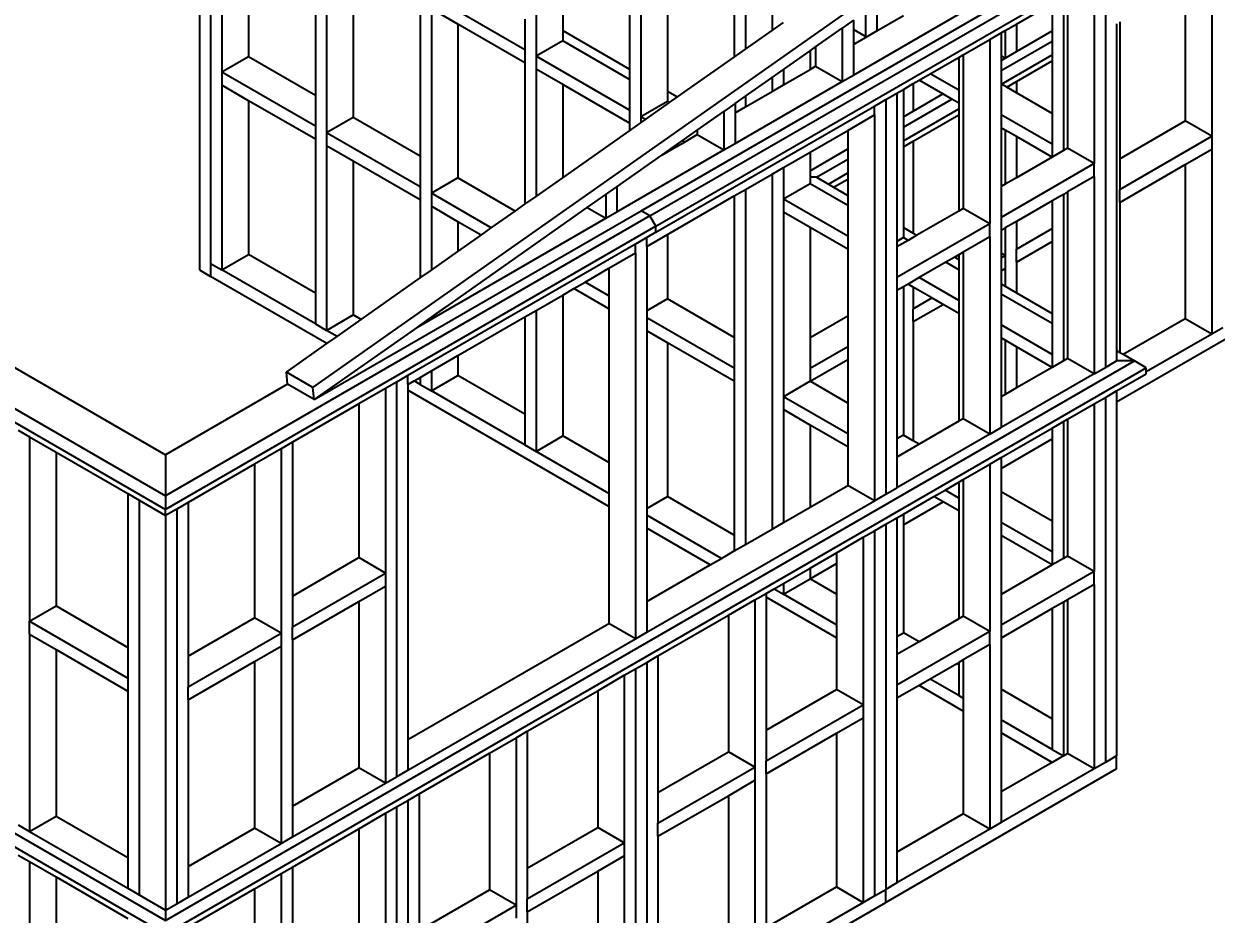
# Model space of a CAD drawing. Header units: millimetres. Extents: x 19458 to 19711, y 4351 to 4752.
# Drawn here: x 19492.685 to 19495.537, y 4534.104 to 4536.232 of the extents above; entities that cross this region are included whole.
import ezdxf

# ---------------------------------------------------------------- set-up
doc = ezdxf.new("R2010")
doc.units = ezdxf.units.MM
for name, color, linetype in [('cotas', 1, 'Continuous'), ('cotas @ 400', 1, 'Continuous'), ('cotas @ 500', 1, 'Continuous')]:
    doc.layers.add(name, color=color, linetype=linetype)
doc.styles.add('century gothic', font='GOTHIC.TTF')
doc.styles.add('COTAS SMC', font='GOTHIC.TTF')
doc.dimstyles.new('ANOTATIVE 100 SMCONSTRUCCIONES', dxfattribs={"dimscale": 0, "dimtxt": 0.18, "dimasz": 0.15, "dimexe": 0.18, "dimexo": 0.09, "dimgap": 0.1, "dimtad": 1, "dimzin": 0, "dimdsep": 46, "dimtxsty": 'century gothic', "dimblk1": 'FLECHA1', "dimblk2": 'FLECHA1', "dimsah": 1, "dimcen": 0.18, "dimdle": 0.075, "dimclrd": 1, "dimclre": 1, "dimclrt": 2, "dimaunit": 1, "dimadec": 0, "dimazin": 0, "dimtfac": 0.75, "dimtix": 1, "dimtmove": 2, "dimatfit": 3, "dimfxl": 0.09, "dimtvp": 1.5, "dimtfill": 1, "dimtolj": 1, "dimtzin": 0, "dimarcsym": 0})
doc.dimstyles.new('PIES SMCONSTRUCCIONES', dxfattribs={"dimscale": 0, "dimtxt": 0.18, "dimasz": 0.2, "dimexe": 0.18, "dimexo": 0, "dimgap": 0.1, "dimtad": 1, "dimdec": 0, "dimlfac": 39.370079, "dimzin": 0, "dimdsep": 46, "dimlunit": 4, "dimtxsty": 'COTAS SMC', "dimblk1": 'FLECHA1', "dimblk2": 'FLECHA1', "dimsah": 1, "dimcen": 0.2, "dimdle": 0.075, "dimclrd": 1, "dimclre": 1, "dimclrt": 2, "dimaunit": 1, "dimadec": 0, "dimazin": 0, "dimtfac": 0.75, "dimtdec": 0, "dimtix": 1, "dimtmove": 2, "dimatfit": 3, "dimfxl": 0.09, "dimtvp": 1.5, "dimtfill": 1, "dimtolj": 1, "dimtzin": 0, "dimarcsym": 0})

# ---------------------------------------------------------------- blocks, each defined once
blk = doc.blocks.new('FLECHA1')
at = {"color": 4}
blk.add_line((-0.246176, -0.248081), (0.248081, 0.25), dxfattribs=at)
at = {"color": 1}
blk.add_line((-1, 0), (0.496162, 0), dxfattribs=at)
blk = doc.blocks.new('*D574')
at = {"layer": 'cotas', "color": 1, "lineweight": -2, "transparency": 16777216}
for p, q in [((19614.326, 4625.8448), (19614.326, 4700.8448)), ((19570.9836, 4550.8448), (19524.326, 4550.8448)), ((19614.326, 4548.4298), (19614.326, 4550.8448)), ((19570.5339, 4548.4298), (19524.326, 4548.4298)), ((19614.326, 4473.4298), (19614.326, 4398.4298))]:
    blk.add_line(p, q, dxfattribs=at)
at = {"layer": 'Defpoints', "color": 0, "transparency": 16777216}
for p in [(19614.326, 4550.8448), (19615.9836, 4550.8448), (19615.5339, 4548.4298)]:
    blk.add_point(p, dxfattribs=at)
at = {"layer": 'cotas', "color": 1, "lineweight": -2, "transparency": 16777216, "xscale": 75, "yscale": 75, "zscale": 75}
for p, rotation in [((19614.326, 4550.8448), 270), ((19614.326, 4548.4298), 90)]:
    blk.add_blockref('FLECHA1', p, dxfattribs=dict(at, rotation=rotation))
at = {"layer": 'cotas', "color": 2, "transparency": 16777216, "insert": (19517.3376, 4549.6373), "char_height": 90, "attachment_point": 5, "rotation": 90, "style": 'century gothic', "bg_fill": 3, "box_fill_scale": 1.1, "bg_fill_color": 256, "bg_fill_true_color": 13158600, "bg_fill_transparency": 0}
blk.add_mtext('\\A1;2.42', dxfattribs=at)
blk = doc.blocks.new('*D626')
at = {"layer": 'cotas', "color": 1, "lineweight": -2, "transparency": 16777216}
for p, q in [((19614.326, 4610.8448), (19614.326, 4670.8448)), ((19579.9836, 4550.8448), (19542.326, 4550.8448)), ((19614.326, 4548.4298), (19614.326, 4550.8448)), ((19579.5339, 4548.4298), (19542.326, 4548.4298)), ((19614.326, 4488.4298), (19614.326, 4428.4298))]:
    blk.add_line(p, q, dxfattribs=at)
at = {"layer": 'Defpoints', "color": 0, "transparency": 16777216}
for p in [(19614.326, 4550.8448), (19615.9836, 4550.8448), (19615.5339, 4548.4298)]:
    blk.add_point(p, dxfattribs=at)
at = {"layer": 'cotas', "color": 1, "lineweight": -2, "transparency": 16777216, "xscale": 60, "yscale": 60, "zscale": 60}
for p, rotation in [((19614.326, 4550.8448), 270), ((19614.326, 4548.4298), 90)]:
    blk.add_blockref('FLECHA1', p, dxfattribs=dict(at, rotation=rotation))
at = {"layer": 'cotas', "color": 2, "transparency": 16777216, "insert": (19536.7353, 4549.6373), "char_height": 72, "attachment_point": 5, "rotation": 90, "style": 'century gothic', "bg_fill": 3, "box_fill_scale": 1.1, "bg_fill_color": 256, "bg_fill_true_color": 13158600, "bg_fill_transparency": 0}
blk.add_mtext('\\A1;2.42', dxfattribs=at)
blk = doc.blocks.new('*D629')
at = {"layer": 'cotas', "color": 1, "lineweight": -2, "transparency": 16777216}
for p, q in [((19620.0128, 4651.7533), (19620.0128, 4751.7533)), ((19620.4168, 4551.7533), (19530.0128, 4551.7533)), ((19620.0128, 4550.5333), (19620.0128, 4551.7533)), ((19620.4168, 4550.5333), (19530.0128, 4550.5333)), ((19620.0128, 4450.5333), (19620.0128, 4350.5333))]:
    blk.add_line(p, q, dxfattribs=at)
at = {"layer": 'Defpoints', "color": 0, "transparency": 16777216}
for p in [(19620.0128, 4551.7533), (19620.4168, 4551.7533), (19620.4168, 4550.5333)]:
    blk.add_point(p, dxfattribs=at)
at = {"layer": 'cotas', "color": 1, "lineweight": -2, "transparency": 16777216, "xscale": 100, "yscale": 100, "zscale": 100}
for p, rotation in [((19620.0128, 4551.7533), 270), ((19620.0128, 4550.5333), 90)]:
    blk.add_blockref('FLECHA1', p, dxfattribs=dict(at, rotation=rotation))
at = {"layer": 'cotas', "color": 2, "transparency": 16777216, "insert": (19523.8809, 4551.1433), "char_height": 90, "attachment_point": 5, "rotation": 90, "style": 'COTAS SMC', "bg_fill": 3, "box_fill_scale": 1.1, "bg_fill_color": 256, "bg_fill_true_color": 13158600, "bg_fill_transparency": 0}
blk.add_mtext("\\A1;4'", dxfattribs=at)
blk = doc.blocks.new('hf')
at = {"color": 250}
for p, q in [((-1.2527, 0.0563), (-1.2527, -1.8413)), ((-1.2795, -0.5096), (-1.2795, -1.8568)), ((0.0265, -0.6822), (0.0265, -1.3291)), ((0.0902, -0.719), (0.0902, -1.2844)), ((-1.008, -2.1378), (0.8503, -0.8315)), ((-0.4744, -0.8748), (-0.4744, -1.3462)), ((-0.4108, -0.9115), (-0.4108, -1.285)), ((-1.2258, -0.9434), (-1.2258, -1.3846)), ((-0.2508, -1.0039), (-0.2508, -1.3773)), ((-0.2239, -1.0194), (-0.2239, -1.4908)), ((-1.1621, -1.064), (-1.1621, -1.3479)), ((-1.0022, -1.0725), (-1.0022, -1.4402)), ((-0.202, -1.7278), (0.9564, -1.0591)), ((-0.1878, -1.7523), (0.9846, -1.0754)), ((-0.1603, -1.0561), (-0.1603, -1.4296)), ((-0.9753, -1.088), (-0.9753, -1.5292)), ((-0.2232, -1.7156), (0.8503, -1.0958)), ((-0.9117, -1.1248), (-0.9117, -1.4925)), ((1.1413, -1.1372), (1.1413, -1.5375)), ((-0.0004, -1.1485), (-0.0004, -1.348)), ((0.8602, -1.1619), (0.8602, -1.6028)), ((0.8871, -1.1464), (0.8871, -2.0898)), ((1.0776, -1.1739), (1.0776, -1.5007)), ((-0.7517, -1.2171), (-0.7517, -1.5848)), ((-0.5013, -1.3307), (-0.7249, -1.2016)), ((0.3402, -1.2212), (0.3402, -1.2858)), ((0.6744, -1.2692), (0.7598, -1.2199)), ((0.7598, -1.2199), (0.7598, -1.2856)), ((0.7866, -1.2044), (0.7866, -1.5718)), ((0.7965, -1.1987), (0.7965, -1.5661)), ((-0.6612, -1.2694), (-0.7249, -1.2326)), ((-0.7249, -1.2326), (-0.7249, -1.6738)), ((0.2846, -1.3914), (0.5406, -1.2436)), ((0.3134, -1.2401), (0.3134, -1.2986)), ((0.3402, -1.2858), (0.4039, -1.249)), ((-0.6612, -1.2694), (-0.6612, -1.6371)), ((-0.5013, -1.3617), (-0.6612, -1.2694)), ((-0.5013, -1.2572), (-0.5013, -1.3307)), ((0.0902, -1.2844), (0.117, -1.2655)), ((0.1941, -1.324), (0.2577, -1.2792)), ((0.2846, -1.2603), (0.2577, -1.2792)), ((0.2577, -1.2792), (0.2577, -1.4069)), ((0.2846, -1.2603), (0.2846, -1.282)), ((0.3134, -1.2986), (0.2846, -1.282)), ((0.2846, -1.282), (0.2846, -1.313)), ((0.6475, -1.2847), (0.6744, -1.2692)), ((0.6744, -1.2692), (0.6744, -1.3349)), ((0.9139, -1.2684), (0.9139, -2.0498)), ((0.9213, -1.2642), (0.9213, -1.591)), ((-0.4108, -1.3095), (-0.4744, -1.3462)), ((-0.4108, -1.285), (-0.2508, -1.3773)), ((-0.4108, -1.285), (-0.4108, -1.3095)), ((-0.2508, -1.4018), (-0.4108, -1.3095)), ((0.0265, -1.3291), (0.0902, -1.2844)), ((0.2888, -1.3154), (0.3134, -1.3013)), ((0.3134, -1.3013), (0.3402, -1.2858)), ((0.3134, -1.2986), (0.3134, -1.3013)), ((0.5473, -1.3426), (0.6109, -1.3059)), ((0.6109, -1.3059), (0.6378, -1.2904)), ((0.6109, -1.3059), (0.6109, -1.7468)), ((0.6378, -1.2904), (0.6475, -1.2847)), ((0.6378, -1.2904), (0.6378, -1.3447)), ((0.6378, -1.3805), (0.7598, -1.3101)), ((0.6475, -1.2847), (0.6475, -1.3504)), ((0.6744, -1.3349), (0.7598, -1.2856)), ((0.7598, -1.2856), (0.7598, -1.3101)), ((0.7598, -1.3101), (0.7598, -1.3427)), ((-0.5013, -1.3307), (-0.5013, -1.3617)), ((-0.0004, -1.348), (0.0265, -1.3291)), ((0.117, -1.3782), (0.1807, -1.3334)), ((0.1807, -1.3334), (0.1941, -1.324)), ((0.1807, -1.3334), (0.1807, -1.3779)), ((0.1941, -1.324), (0.1941, -1.3701)), ((0.2888, -1.3154), (0.2846, -1.313)), ((0.2846, -1.313), (0.2846, -1.3179)), ((0.2846, -1.3179), (0.2888, -1.3154)), ((0.2846, -1.3179), (0.2846, -1.3914)), ((0.6475, -1.3504), (0.6744, -1.3349)), ((-1.1621, -1.3479), (-1.2258, -1.3846)), ((-1.0022, -1.4402), (-1.1621, -1.3479)), ((-0.5013, -1.3617), (-0.5013, -1.7001)), ((-0.2508, -1.4753), (-0.4744, -1.3462)), ((-0.4744, -1.3462), (-0.4744, -1.3773)), ((-0.1362, -1.4435), (-0.0004, -1.348)), ((0.4684, -1.3881), (0.5321, -1.3514)), ((0.5321, -1.3514), (0.5366, -1.3488)), ((0.5366, -1.3539), (0.5321, -1.3514)), ((0.5366, -1.3488), (0.5473, -1.3426)), ((0.5366, -1.3488), (0.5366, -1.3539)), ((0.5366, -1.3539), (0.5366, -1.4274)), ((0.5473, -1.3426), (0.5473, -1.71)), ((0.6475, -1.3504), (0.6378, -1.3447)), ((0.6378, -1.3447), (0.6378, -1.356)), ((0.6378, -1.356), (0.6475, -1.3504)), ((0.6378, -1.356), (0.6378, -1.3805)), ((0.6384, -1.4128), (0.7598, -1.3427)), ((0.6744, -1.4067), (0.7598, -1.3574)), ((0.7598, -1.3427), (0.7598, -1.3574)), ((0.7598, -1.3574), (0.7598, -1.4828)), ((-1.0022, -1.5137), (-1.2258, -1.3846)), ((-1.2258, -1.3846), (-1.2258, -1.4156)), ((-0.4108, -1.414), (-0.4744, -1.3773)), ((-0.4744, -1.3773), (-0.4744, -1.6812)), ((-0.2508, -1.3773), (-0.2508, -1.4018)), ((0.0265, -1.4418), (0.0902, -1.397)), ((0.0902, -1.397), (0.117, -1.3782)), ((0.0902, -1.397), (0.0902, -1.4301)), ((0.117, -1.4146), (0.1807, -1.3779)), ((0.117, -1.3782), (0.117, -1.4146)), ((0.1807, -1.3779), (0.1941, -1.3701)), ((0.1941, -1.3701), (0.2577, -1.4069)), ((0.2577, -1.4069), (0.2846, -1.3914)), ((0.4416, -1.4036), (0.4684, -1.3881)), ((0.5366, -1.4274), (0.4684, -1.3881)), ((0.6378, -1.3805), (0.6378, -1.4124)), ((-1.2258, -1.4156), (-1.2258, -1.8568)), ((-1.1621, -1.4524), (-1.2258, -1.4156)), ((-0.4108, -1.414), (-0.4108, -1.6365)), ((-0.2508, -1.5063), (-0.4108, -1.414)), ((-0.2508, -1.4018), (-0.2508, -1.4753)), ((0.0018, -1.5547), (0.2577, -1.4069)), ((0.0902, -1.4301), (0.117, -1.4146)), ((0.3885, -1.4343), (0.4039, -1.4254)), ((0.4039, -1.4254), (0.4275, -1.4117)), ((0.4039, -1.4254), (0.4039, -1.491)), ((0.4275, -1.4117), (0.4416, -1.4036)), ((0.4275, -1.4117), (0.4275, -1.4774)), ((0.4984, -1.4364), (0.4416, -1.4036)), ((0.6384, -1.4128), (0.6378, -1.4124)), ((0.6378, -1.4124), (0.6378, -1.4859)), ((0.6512, -1.4201), (0.6384, -1.4128)), ((0.6512, -1.4201), (0.6744, -1.4067)), ((0.6744, -1.4335), (0.6512, -1.4201)), ((0.6744, -1.4067), (0.6744, -1.4335)), ((-1.1621, -1.4524), (-1.1621, -1.82)), ((-1.0022, -1.5447), (-1.1621, -1.4524)), ((-1.0022, -1.4402), (-1.0022, -1.5137)), ((-0.1603, -1.4541), (-0.2239, -1.4908)), ((-0.1603, -1.4296), (-0.1362, -1.4435)), ((-0.1603, -1.4296), (-0.1603, -1.4541)), ((-0.1554, -1.4569), (-0.1603, -1.4541)), ((-0.1554, -1.4569), (-0.1362, -1.4435)), ((0.0018, -1.4592), (0.0265, -1.4418)), ((0.0265, -1.4669), (0.0902, -1.4301)), ((0.0265, -1.4418), (0.0265, -1.4669)), ((0.3347, -1.4653), (0.3616, -1.4498)), ((0.3616, -1.4498), (0.3885, -1.4343)), ((0.3616, -1.4498), (0.3616, -2.3932)), ((0.3885, -1.4343), (0.3885, -1.7887)), ((0.4039, -1.5155), (0.5197, -1.4487)), ((0.4275, -1.4774), (0.4984, -1.4364)), ((0.5197, -1.4487), (0.4984, -1.4364)), ((0.5366, -1.4585), (0.5197, -1.4487)), ((0.5366, -1.4274), (0.5366, -1.4585)), ((0.7598, -1.4828), (0.6744, -1.4335)), ((-0.2508, -1.4753), (-0.2508, -1.5063)), ((-0.2127, -1.4973), (-0.1554, -1.4569)), ((-0.1878, -1.767), (0.3347, -1.4653)), ((-0.0888, -1.5228), (-0.0251, -1.4781)), ((0.0018, -1.4592), (-0.0251, -1.4781)), ((-0.0251, -1.4781), (-0.0251, -1.5702)), ((0.0018, -1.4592), (0.0018, -1.4812)), ((0.0018, -1.4812), (0.0265, -1.4669)), ((0.0018, -1.4812), (0.0018, -1.5547)), ((0.3347, -1.4865), (0.3347, -1.4653)), ((0.4039, -1.5482), (0.5366, -1.4716)), ((0.4039, -1.491), (0.4275, -1.4774)), ((0.5366, -1.4585), (0.5366, -1.4716)), ((0.5366, -1.4716), (0.5366, -1.4863)), ((0.9139, -2.172), (2.1418, -1.463)), ((-0.9117, -1.4925), (-0.9753, -1.5292)), ((-0.7517, -1.5848), (-0.9117, -1.4925)), ((-0.2508, -1.5241), (-0.2239, -1.5052)), ((-0.2508, -1.5063), (-0.2508, -1.5241)), ((-0.2127, -1.4973), (-0.2239, -1.4908)), ((-0.2239, -1.4908), (-0.2239, -1.5052)), ((-0.2239, -1.5052), (-0.2127, -1.4973)), ((0.2711, -1.5233), (0.3347, -1.4865)), ((0.3347, -1.4865), (0.3347, -2.4087)), ((0.4039, -1.491), (0.4039, -1.5155)), ((0.4275, -1.5492), (0.5366, -1.4863)), ((0.5366, -1.4863), (0.5366, -1.7162)), ((0.7598, -1.5563), (0.6378, -1.4859)), ((0.6378, -1.4859), (0.6378, -1.5169)), ((0.7598, -1.4828), (0.7598, -1.5563)), ((0.9213, -1.591), (1.0776, -1.5007)), ((1.1413, -1.5375), (1.0776, -1.5007)), ((-1.0022, -1.5137), (-1.0022, -1.5447)), ((-0.7517, -1.6583), (-0.9753, -1.5292)), ((-0.9753, -1.5292), (-0.9753, -1.5602)), ((-0.4108, -1.6365), (-0.2508, -1.5241)), ((-0.1247, -1.5481), (-0.0888, -1.5228)), ((-0.1194, -1.5512), (-0.0888, -1.5334)), ((-0.0888, -1.5228), (-0.0888, -1.5334)), ((-0.0888, -1.5334), (-0.0251, -1.5702)), ((0.1807, -1.5755), (0.2711, -1.5233)), ((0.2711, -1.5233), (0.2711, -1.5677)), ((0.4039, -1.5155), (0.4039, -1.5482)), ((0.6475, -1.5225), (0.6378, -1.5169)), ((0.6378, -1.5169), (0.6378, -1.6578)), ((0.6475, -1.5225), (0.6475, -1.6521)), ((0.6744, -1.538), (0.6475, -1.5225)), ((0.6744, -1.538), (0.6744, -1.6366)), ((0.7598, -1.5873), (0.6744, -1.538)), ((0.9213, -1.6645), (1.1413, -1.5375)), ((1.1413, -1.5375), (1.1413, -1.5685)), ((-1.0022, -1.5447), (-1.0022, -1.9124)), ((-0.9753, -1.5602), (-0.9753, -2.0014)), ((-0.9117, -1.597), (-0.9753, -1.5602)), ((-0.1603, -1.5731), (-0.149, -1.5651)), ((-0.1603, -1.5748), (-0.1463, -1.5667)), ((-0.149, -1.5651), (-0.1247, -1.5481)), ((-0.1463, -1.5667), (-0.149, -1.5651)), ((-0.1463, -1.5667), (-0.1194, -1.5512)), ((-0.1194, -1.5512), (-0.1247, -1.5481)), ((-0.0251, -1.5702), (0.0018, -1.5547)), ((0.1807, -1.6199), (0.2711, -1.5677)), ((0.2711, -1.5677), (0.2711, -1.5922)), ((0.4039, -1.5482), (0.4039, -1.5629)), ((0.4039, -1.5629), (0.4275, -1.5492)), ((0.4039, -1.5629), (0.4039, -1.7553)), ((0.4275, -1.5492), (0.4275, -1.769)), ((0.7598, -1.5563), (0.7598, -1.5873)), ((0.7965, -1.5661), (0.7866, -1.5718)), ((0.8602, -1.6028), (0.7965, -1.5661)), ((-0.7517, -1.5848), (-0.7517, -1.6583)), ((-0.2811, -1.718), (-0.0251, -1.5702)), ((-0.2811, -1.658), (-0.1733, -1.5823)), ((-0.1733, -1.5823), (-0.1603, -1.5731)), ((-0.1733, -1.5823), (-0.1603, -1.5748)), ((-0.1603, -1.5731), (-0.1603, -1.5748)), ((0.117, -1.6122), (0.1807, -1.5755)), ((0.1807, -1.5755), (0.1807, -1.6199)), ((0.1962, -1.6354), (0.2711, -1.5922)), ((0.2711, -1.5922), (0.2711, -1.6249)), ((0.7598, -1.5873), (0.6744, -1.6366)), ((0.7866, -1.5718), (0.7598, -1.5873)), ((0.9213, -1.591), (0.9213, -1.6645)), ((1.0776, -1.6053), (1.1413, -1.5685)), ((1.1413, -1.5685), (1.1413, -2.0097)), ((-0.9117, -1.597), (-0.9117, -1.9646)), ((-0.7517, -1.6893), (-0.9117, -1.597)), ((0.0902, -1.6277), (0.117, -1.6122)), ((0.117, -1.6122), (0.117, -1.6877)), ((0.1807, -1.6199), (0.1807, -1.6354)), ((0.2245, -1.6518), (0.2711, -1.6249)), ((0.2711, -1.6249), (0.2711, -1.6396)), ((0.8602, -1.6028), (0.6378, -1.7313)), ((0.8602, -1.6339), (0.8602, -1.6028)), ((0.9213, -1.6955), (1.0776, -1.6053)), ((1.0776, -1.6053), (1.0776, -1.9729)), ((-0.6612, -1.6371), (-0.7249, -1.6738)), ((-0.5241, -1.7162), (-0.6612, -1.6371)), ((-0.4744, -1.6812), (-0.4108, -1.6365)), ((0.0265, -1.6645), (0.0902, -1.6277)), ((0.0902, -1.6277), (0.0902, -2.4764)), ((0.1807, -1.6509), (0.117, -1.6877)), ((0.1962, -1.6354), (0.1807, -1.6354)), ((0.1807, -1.6354), (0.1807, -1.6509)), ((0.2711, -1.7032), (0.1807, -1.6509)), ((0.1962, -1.6354), (0.2245, -1.6518)), ((0.2245, -1.6518), (0.2372, -1.6591)), ((0.2372, -1.6591), (0.2711, -1.6396)), ((0.2711, -1.6396), (0.2711, -1.6787)), ((0.6475, -1.6521), (0.6378, -1.6578)), ((0.6744, -1.6366), (0.6475, -1.6521)), ((0.8602, -1.6339), (0.7965, -1.6706)), ((0.8602, -1.6339), (0.8602, -2.1053)), ((-0.7517, -1.6583), (-0.7517, -1.6893)), ((-0.5815, -1.7565), (-0.7249, -1.6738)), ((-0.7249, -1.6738), (-0.7249, -1.7048)), ((-0.5013, -1.7001), (-0.4744, -1.6812)), ((-0.3521, -1.708), (-0.308, -1.6769)), ((-0.308, -1.6769), (-0.2811, -1.658)), ((-0.308, -1.6769), (-0.308, -1.7335)), ((-0.2811, -1.658), (-0.2811, -1.718)), ((-0.1603, -1.7723), (-0.0004, -1.68)), ((-0.0004, -1.68), (0.0265, -1.6645)), ((-0.0004, -1.68), (-0.0004, -2.0186)), ((0.0265, -1.6645), (0.0265, -2.5132)), ((0.2372, -1.6591), (0.2711, -1.6787)), ((0.2711, -1.6787), (0.2711, -1.7032)), ((0.6378, -1.6578), (0.6378, -1.7313)), ((0.7866, -1.6763), (0.7598, -1.6918)), ((0.7965, -1.6706), (0.7866, -1.6763)), ((0.7866, -1.6763), (0.7866, -2.0743)), ((0.7965, -1.6706), (0.7965, -2.0686)), ((0.9213, -1.6955), (0.9213, -1.6645)), ((-0.7582, -1.9934), (-0.3521, -1.708)), ((-0.7517, -1.6893), (-0.7517, -1.8762)), ((-0.7249, -1.7048), (-0.7249, -1.8573)), ((-0.6612, -1.7416), (-0.7249, -1.7048)), ((-0.5241, -1.7162), (-0.5013, -1.7001)), ((-0.3521, -1.708), (-0.308, -1.7335)), ((0.2711, -1.7766), (0.117, -1.6877)), ((0.117, -1.6877), (0.117, -1.7187)), ((0.2711, -1.7032), (0.2711, -1.7766)), ((0.5473, -1.71), (0.5366, -1.7162)), ((0.6109, -1.7468), (0.5473, -1.71)), ((0.7598, -1.6918), (0.6744, -1.7411)), ((0.7598, -1.6918), (0.7598, -1.7577)), ((0.9213, -1.6955), (0.9213, -2.054)), ((-0.202, -1.7278), (-1.3603, -2.3966)), ((-1.0051, -2.167), (-0.2232, -1.7156)), ((-0.7582, -1.9934), (-0.308, -1.7335)), ((-0.5815, -1.7565), (-0.5241, -1.7162)), ((-0.308, -1.7335), (-0.2811, -1.718)), ((-0.202, -1.7278), (-0.2232, -1.7156)), ((-0.1878, -1.7523), (-0.202, -1.7278)), ((0.1807, -1.7555), (0.117, -1.7187)), ((0.117, -1.7187), (0.117, -2.1599)), ((0.5366, -1.7162), (0.4363, -1.7741)), ((0.6378, -1.7313), (0.6378, -1.7623)), ((-4.2241, -1.7584), (-1.3603, -3.4118)), ((-0.1878, -1.7523), (-1.3603, -2.4292)), ((-0.6612, -1.7416), (-0.6612, -1.8126)), ((-0.6058, -1.7736), (-0.6612, -1.7416)), ((-0.6058, -1.7736), (-0.5815, -1.7565)), ((-0.1878, -1.767), (-0.2097, -1.7797)), ((-0.1878, -1.767), (-0.1878, -1.7523)), ((0.2711, -1.8077), (0.1807, -1.7555)), ((0.1807, -1.7555), (0.1807, -2.0186)), ((0.6109, -1.7468), (0.3885, -1.8752)), ((0.4039, -1.7553), (0.4275, -1.769)), ((0.4039, -1.7553), (0.4039, -1.7798)), ((0.6109, -1.7778), (0.6109, -1.7468)), ((0.6475, -1.7566), (0.6378, -1.7623)), ((0.6378, -1.7623), (0.6378, -1.8169)), ((0.6744, -1.7411), (0.6475, -1.7566)), ((0.6475, -1.7566), (0.6475, -1.8225)), ((0.6744, -1.7411), (0.6744, -1.807)), ((0.6744, -1.807), (0.7598, -1.7577)), ((0.7598, -1.7577), (0.7598, -1.7888)), ((-4.2523, -1.7747), (-1.3603, -3.4445)), ((-0.2366, -1.7952), (-0.7811, -2.1095)), ((-0.6612, -1.8126), (-0.6058, -1.7736)), ((-0.2097, -1.7797), (-0.2366, -1.7952)), ((-0.2366, -1.8164), (-0.2366, -1.7952)), ((-0.2097, -1.8009), (-0.1603, -1.7723)), ((-0.2097, -1.8009), (-0.2097, -1.7797)), ((-0.1603, -1.7723), (-0.1603, -1.9263)), ((0.2711, -1.7766), (0.2711, -1.8077)), ((0.4039, -1.7798), (0.3885, -1.7887)), ((0.4151, -1.7863), (0.3885, -1.8017)), ((0.3885, -1.7887), (0.3885, -1.8017)), ((0.4151, -1.7863), (0.4039, -1.7798)), ((0.4363, -1.7741), (0.4151, -1.7863)), ((0.4275, -1.769), (0.4363, -1.7741)), ((0.6109, -1.7778), (0.5473, -1.8145)), ((0.6109, -1.7778), (0.6109, -2.2492)), ((0.6744, -1.8381), (0.7598, -1.7888)), ((0.7598, -1.7888), (0.7598, -1.9608)), ((-1.2258, -1.8568), (-1.1621, -1.82)), ((-1.0022, -1.9124), (-1.1621, -1.82)), ((-0.7249, -1.8573), (-0.6612, -1.8126)), ((-0.3002, -1.8531), (-0.2366, -1.8164)), ((-0.2366, -1.8164), (-0.2366, -2.7385)), ((-0.2097, -1.8009), (-0.2097, -1.9548)), ((0.2711, -1.8077), (0.2711, -1.9664)), ((0.3885, -1.8017), (0.3885, -1.8752)), ((0.5366, -1.8207), (0.5269, -1.8263)), ((0.5473, -1.8145), (0.5366, -1.8207)), ((0.5366, -1.8207), (0.5366, -1.8319)), ((0.5473, -1.8145), (0.5473, -2.2125)), ((0.6475, -1.8225), (0.6378, -1.8169)), ((0.6378, -1.8169), (0.6378, -1.8282)), ((0.6378, -1.8282), (0.6475, -1.8225)), ((0.6475, -1.8225), (0.6475, -1.8536)), ((0.6744, -1.8381), (0.6744, -1.807)), ((-1.2527, -1.8413), (-1.2527, -1.8723)), ((-1.2527, -1.8413), (-1.2258, -1.8568)), ((-0.3572, -1.886), (-0.3002, -1.8531)), ((-0.3002, -1.8531), (-0.3002, -1.919)), ((0.5056, -1.8386), (0.442, -1.8753)), ((0.5269, -1.8263), (0.5056, -1.8386)), ((0.5366, -1.8564), (0.5056, -1.8386)), ((0.5269, -1.8263), (0.5366, -1.8319)), ((0.5366, -1.8319), (0.5366, -1.8564)), ((0.6378, -1.8282), (0.6378, -1.8592)), ((0.6744, -1.8381), (0.6744, -1.9115)), ((-1.2795, -1.8568), (-1.2527, -1.8723)), ((-0.9746, -2.0328), (-1.2527, -1.8723)), ((-1.0022, -1.9859), (-1.2258, -1.8568)), ((-0.8929, -1.9755), (-0.7517, -1.8762)), ((-0.7517, -1.8762), (-0.7249, -1.8573)), ((0.3885, -1.8752), (0.3885, -1.9062)), ((0.442, -1.8753), (0.4151, -1.8908)), ((0.5366, -1.9299), (0.442, -1.8753)), ((0.5366, -1.8564), (0.5366, -1.9299)), ((0.6378, -1.8592), (0.6475, -1.8536)), ((0.6378, -1.8592), (0.6378, -1.8904)), ((0.6475, -1.8536), (0.6475, -1.896)), ((-0.4108, -1.9169), (-0.3841, -1.9016)), ((-0.3841, -1.9016), (-0.3572, -1.886)), ((-0.3002, -1.95), (-0.3841, -1.9016)), ((-0.3002, -1.919), (-0.3572, -1.886)), ((0.4039, -1.8973), (0.3885, -1.9062)), ((0.3885, -1.9062), (0.3885, -2.2609)), ((0.4151, -1.8908), (0.4039, -1.8973)), ((0.4039, -1.8973), (0.4039, -2.252)), ((0.4275, -1.898), (0.4151, -1.8908)), ((0.4275, -1.898), (0.4275, -1.9496)), ((0.4722, -1.9238), (0.4275, -1.898)), ((0.6378, -1.8904), (0.6475, -1.896)), ((0.6378, -1.8904), (0.6378, -1.9148)), ((0.6475, -1.896), (0.6744, -1.9115)), ((-1.9967, -1.9312), (-1.3603, -2.2986)), ((-1.0022, -1.9124), (-1.0022, -1.9859)), ((-0.4744, -1.9537), (-0.4108, -1.9169)), ((-0.4108, -1.9169), (-0.4108, -2.2538)), ((-0.3002, -1.919), (-0.3002, -1.95)), ((-0.1603, -1.9263), (-0.2097, -1.9548)), ((-0.0004, -2.0186), (-0.1603, -1.9263)), ((0.4275, -1.9496), (0.4722, -1.9238)), ((0.4991, -1.9393), (0.4722, -1.9238)), ((0.5366, -1.9299), (0.5366, -1.9609)), ((0.7598, -1.9853), (0.6378, -1.9148)), ((0.6378, -1.9148), (0.6378, -1.9883)), ((0.6744, -1.9115), (0.7598, -1.9608)), ((-0.9753, -2.0014), (-0.9117, -1.9646)), ((-0.8929, -1.9755), (-0.9117, -1.9646)), ((-0.7582, -1.9934), (-0.6909, -1.9461)), ((-0.5013, -1.9692), (-0.4744, -1.9537)), ((-0.4744, -1.9537), (-0.4744, -2.2906)), ((-0.3002, -1.95), (-0.3002, -2.3176)), ((-0.2097, -1.9548), (-0.2097, -1.9712)), ((0.1807, -2.0186), (0.2711, -1.9664)), ((0.2711, -1.9664), (0.2711, -2.0399)), ((0.4275, -1.9806), (0.4991, -1.9393)), ((0.4275, -1.9806), (0.4275, -1.9496)), ((0.5366, -1.9609), (0.4991, -1.9393)), ((0.5366, -1.9609), (0.5366, -2.2187)), ((0.7598, -1.9608), (0.7598, -1.9853)), ((-2.0815, -1.9801), (-1.3603, -2.3966)), ((-0.7582, -1.9934), (-1.0051, -2.167)), ((-1.0022, -1.9859), (-0.9753, -2.0014)), ((-0.9503, -2.0158), (-0.8929, -1.9755)), ((-0.6612, -2.0615), (-0.5013, -1.9692)), ((-0.5013, -1.9692), (-0.5013, -2.2016)), ((-0.0004, -2.0921), (-0.2097, -1.9712)), ((-0.2097, -1.9712), (-0.2097, -2.0022)), ((0.4275, -1.9806), (0.4275, -2.2657)), ((0.7598, -2.0588), (0.6378, -1.9883)), ((0.6378, -1.9883), (0.6378, -2.0194)), ((0.7598, -1.9853), (0.7598, -2.0588)), ((0.9292, -2.0586), (1.0776, -1.9729)), ((1.0776, -1.9729), (1.1413, -2.0097)), ((1.1413, -2.0097), (1.1681, -1.9942)), ((-2.0957, -2.0046), (-1.3603, -2.4292)), ((-0.9503, -2.0158), (-0.9753, -2.0014)), ((-0.9746, -2.0328), (-0.9503, -2.0158)), ((-0.1603, -2.0308), (-0.2097, -2.0022)), ((-0.2097, -2.0022), (-0.2097, -2.427)), ((-0.0004, -2.0186), (-0.0004, -2.0921)), ((0.1807, -2.0186), (0.1807, -2.0921)), ((0.6475, -2.025), (0.6378, -2.0194)), ((0.6378, -2.0194), (0.6378, -2.1602)), ((0.9846, -2.1001), (1.1413, -2.0097)), ((-1.0716, -2.1011), (-0.9746, -2.0328)), ((-0.1603, -2.0308), (-0.1603, -2.3984)), ((-0.0004, -2.1231), (-0.1603, -2.0308)), ((0.1807, -2.0921), (0.2711, -2.0399)), ((0.2711, -2.0399), (0.2711, -2.0709)), ((0.6475, -2.025), (0.6475, -2.1546)), ((0.6744, -2.0405), (0.6475, -2.025)), ((0.6744, -2.0405), (0.6744, -2.1391)), ((0.7598, -2.0898), (0.6744, -2.0405)), ((0.9139, -2.0498), (0.9213, -2.054)), ((0.9139, -2.0498), (0.9139, -2.0743)), ((-1.3603, -3.4118), (0.9564, -2.0743)), ((-0.7249, -2.0983), (-0.6612, -2.0615)), ((-0.6612, -2.0615), (-0.6612, -2.1092)), ((0.1807, -2.1231), (0.2711, -2.0709)), ((0.2711, -2.0709), (0.2711, -2.1753)), ((0.7598, -2.0588), (0.7598, -2.0898)), ((0.7866, -2.0743), (0.7598, -2.0898)), ((0.7965, -2.0686), (0.7866, -2.0743)), ((0.8602, -2.1053), (0.7965, -2.0686)), ((0.8871, -2.0898), (0.9139, -2.0743)), ((0.9564, -2.0743), (0.9139, -2.0743)), ((0.9213, -2.054), (0.9292, -2.0586)), ((0.9292, -2.0586), (0.9564, -2.0743)), ((0.9846, -2.0906), (0.9564, -2.0743)), ((-1.3603, -3.4445), (0.9846, -2.0906)), ((-1.0687, -2.1303), (-1.0716, -2.1011)), ((-1.008, -2.1378), (-1.0716, -2.1011)), ((-0.7811, -2.1095), (-0.808, -2.125)), ((-0.7811, -2.1307), (-0.7811, -2.1095)), ((-0.7517, -2.1138), (-0.7249, -2.0983)), ((-0.7249, -2.0983), (-0.7249, -2.146)), ((-0.7249, -2.146), (-0.6612, -2.1092)), ((-0.5013, -2.2016), (-0.6612, -2.1092)), ((-0.0004, -2.0921), (-0.0004, -2.1231)), ((0.1807, -2.0921), (0.1807, -2.1231)), ((0.8602, -2.1053), (0.6378, -2.2337)), ((0.7598, -2.0898), (0.6744, -2.1391)), ((0.8602, -2.1053), (0.8871, -2.0898)), ((0.9139, -2.1461), (0.9846, -2.1053)), ((0.9846, -2.1001), (0.9846, -2.0906)), ((0.9846, -2.1053), (0.9846, -2.1001)), ((-1.0687, -2.1303), (-1.3603, -2.2986)), ((-1.0051, -2.167), (-1.0687, -2.1303)), ((-1.0051, -2.167), (-1.008, -2.1378)), ((-0.808, -2.125), (-0.8348, -2.1405)), ((-0.808, -2.125), (-0.808, -3.0684)), ((-0.7811, -2.1307), (-0.7662, -2.1221)), ((-0.7811, -2.1307), (-0.7811, -2.1445)), ((-0.7662, -2.1221), (-0.7517, -2.1138)), ((-0.7517, -2.1305), (-0.7662, -2.1221)), ((-0.7517, -2.1138), (-0.7517, -2.1305)), ((-0.7517, -2.1305), (-0.7249, -2.146)), ((-0.0004, -2.1231), (-0.0004, -2.4908)), ((0.1807, -2.1231), (0.117, -2.1599)), ((0.2711, -2.1753), (0.1807, -2.1231)), ((-0.8348, -2.1405), (-0.8985, -2.1773)), ((-0.8348, -2.1405), (-0.8348, -2.5815)), ((-0.3002, -2.4222), (-0.7811, -2.1445)), ((-0.7811, -2.1445), (-0.7811, -2.9794)), ((-0.5013, -2.2751), (-0.7249, -2.146)), ((0.2711, -2.2488), (0.117, -2.1599)), ((0.117, -2.1599), (0.117, -2.1909)), ((0.6475, -2.1546), (0.6378, -2.1602)), ((0.6378, -2.1602), (0.6378, -2.2337)), ((0.6744, -2.1391), (0.6475, -2.1546)), ((0.8602, -2.1772), (0.8871, -2.1617)), ((0.8871, -2.1617), (0.9139, -2.1461)), ((0.8871, -2.1617), (0.8871, -3.0342)), ((0.9139, -2.1461), (0.9139, -2.172)), ((-0.8985, -2.1773), (-1.0572, -2.269)), ((-0.8985, -2.1773), (-0.8985, -2.5447)), ((0.117, -2.1909), (0.117, -2.4609)), ((0.1807, -2.2276), (0.117, -2.1909)), ((0.2711, -2.1753), (0.2711, -2.2488)), ((0.7965, -2.2139), (0.8602, -2.1772)), ((0.8602, -2.1772), (0.8602, -2.5775)), ((0.9139, -2.172), (0.9139, -3.0186)), ((-0.5013, -2.2016), (-0.5013, -2.2751)), ((0.5366, -2.2187), (0.4414, -2.2736)), ((0.5473, -2.2125), (0.5366, -2.2187)), ((0.6109, -2.2492), (0.5473, -2.2125)), ((0.7598, -2.2351), (0.7866, -2.2196)), ((0.7866, -2.2196), (0.7965, -2.2139)), ((0.7866, -2.2196), (0.7866, -2.5465)), ((0.7965, -2.2139), (0.7965, -2.5408)), ((-1.7129, -2.2403), (-1.686, -2.2559)), ((0.1807, -2.2276), (0.1807, -2.4242)), ((0.2711, -2.2798), (0.1807, -2.2276)), ((0.2711, -2.2488), (0.2711, -2.2798)), ((0.6109, -2.2492), (0.3885, -2.3777)), ((0.4039, -2.252), (0.3885, -2.2609)), ((0.4275, -2.2657), (0.4039, -2.252)), ((0.6109, -2.2492), (0.6378, -2.2337)), ((0.6378, -2.3056), (0.7598, -2.2351)), ((0.7598, -2.2351), (0.7598, -2.261)), ((-1.686, -2.2559), (-1.686, -2.6968)), ((-1.686, -2.2559), (-1.6224, -2.2926)), ((-1.0572, -2.269), (-1.0841, -2.2845)), ((-1.0572, -2.269), (-1.0572, -2.6364)), ((-0.5013, -2.2751), (-0.4744, -2.2906)), ((-0.4744, -2.2906), (-0.4108, -2.2538)), ((-0.3002, -2.3176), (-0.4108, -2.2538)), ((0.2711, -2.2798), (0.2711, -2.3719)), ((0.3885, -2.2609), (0.3885, -2.3042)), ((0.4414, -2.2736), (0.3885, -2.3042)), ((0.4414, -2.2736), (0.4275, -2.2657)), ((0.6378, -2.3314), (0.7598, -2.261)), ((0.7598, -2.261), (0.7598, -2.4575)), ((-1.6224, -2.2926), (-1.6224, -2.66)), ((-1.6224, -2.2926), (-1.4508, -2.3917)), ((-1.3603, -2.2986), (-1.3603, -2.3966)), ((-1.0841, -2.2845), (-1.1478, -2.3212)), ((-1.0841, -2.2845), (-1.0841, -2.7254)), ((-0.3002, -2.3911), (-0.4744, -2.2906)), ((0.3885, -2.3042), (0.3885, -2.3777)), ((0.6109, -2.3211), (0.6378, -2.3056)), ((0.6378, -2.3056), (0.6378, -2.3314)), ((-1.1478, -2.3212), (-1.3065, -2.4129)), ((-1.1478, -2.3212), (-1.1478, -2.6886)), ((-0.3002, -2.3176), (-0.3002, -2.3911)), ((0.5473, -2.3578), (0.6109, -2.3211)), ((0.6109, -2.3211), (0.6109, -2.7214)), ((0.6378, -2.3314), (0.6378, -2.387)), ((0.5036, -2.383), (0.5366, -2.364)), ((0.5366, -2.364), (0.5473, -2.3578)), ((0.5366, -2.364), (0.5366, -2.4021)), ((0.5473, -2.3578), (0.5473, -2.6847)), ((-1.4508, -2.3917), (-1.4239, -2.4072)), ((-1.4508, -2.3917), (-1.4508, -2.7591)), ((-0.3002, -2.3911), (-0.3002, -2.4222)), ((0.1807, -2.4242), (0.2711, -2.3719)), ((0.3347, -2.4087), (0.2711, -2.3719)), ((0.3347, -2.4087), (0.3616, -2.3932)), ((0.3616, -2.3932), (0.3885, -2.3777)), ((0.4767, -2.3986), (0.5036, -2.383)), ((0.5366, -2.4021), (0.5036, -2.383)), ((0.7598, -2.4575), (0.6378, -2.387)), ((0.6378, -2.387), (0.6378, -2.4605)), ((-1.4239, -2.4072), (-1.4239, -3.3506)), ((-1.4239, -2.4072), (-1.3603, -2.4439)), ((-1.3603, -2.3966), (-1.3603, -2.4292)), ((-1.3065, -2.4129), (-1.3334, -2.4284)), ((-1.3065, -2.4129), (-1.3065, -2.7803)), ((-0.3002, -2.4222), (-0.3002, -2.7018)), ((-0.2097, -2.427), (-0.1603, -2.3984)), ((-0.2097, -2.723), (0.3347, -2.4087)), ((-0.0004, -2.4908), (-0.1603, -2.3984)), ((0.4039, -2.4406), (0.4767, -2.3986)), ((0.4039, -2.4664), (0.4991, -2.4115)), ((0.4991, -2.4115), (0.4767, -2.3986)), ((0.5366, -2.4331), (0.4991, -2.4115)), ((0.5366, -2.4021), (0.5366, -2.4331)), ((-1.3334, -2.4284), (-1.3603, -2.4439)), ((-1.3603, -2.4439), (-1.3603, -2.4292)), ((-1.3603, -2.4439), (-1.3603, -3.3873)), ((-1.3334, -2.4284), (-1.3334, -3.3718)), ((-0.2097, -2.427), (-0.2097, -2.4434)), ((-0.0312, -2.5465), (-0.2097, -2.4434)), ((-0.2097, -2.4434), (-0.2097, -2.4744)), ((0.117, -2.4609), (0.1807, -2.4242)), ((0.3616, -2.465), (0.3885, -2.4495)), ((0.3885, -2.4495), (0.4039, -2.4406)), ((0.3885, -2.4495), (0.3885, -2.7331)), ((0.4039, -2.4406), (0.4039, -2.4664)), ((0.5366, -2.4331), (0.5366, -2.6909)), ((-0.0581, -2.562), (-0.2097, -2.4744)), ((-0.2097, -2.4744), (-0.2097, -2.6496)), ((0.0265, -2.5132), (0.0902, -2.4764)), ((0.0902, -2.4764), (0.117, -2.4609)), ((0.3079, -2.4961), (0.3347, -2.4805)), ((0.3347, -2.4805), (0.3616, -2.465)), ((0.3347, -2.4805), (0.3347, -3.353)), ((0.3616, -2.465), (0.3616, -3.3375)), ((0.4039, -2.4664), (0.4039, -2.7242)), ((0.7598, -2.531), (0.6378, -2.4605)), ((0.6378, -2.4605), (0.6378, -2.4915)), ((0.7598, -2.4575), (0.7598, -2.531)), ((-0.0004, -2.4908), (-0.0004, -2.5287)), ((0.2442, -2.5328), (0.3079, -2.4961)), ((0.3079, -2.4961), (0.3079, -2.8964)), ((0.7598, -2.562), (0.6378, -2.4915)), ((0.6378, -2.4915), (0.6378, -2.6324)), ((-0.0312, -2.5465), (-0.0004, -2.5287)), ((-0.0004, -2.5287), (0.0265, -2.5132)), ((0.1807, -2.5695), (0.2442, -2.5328)), ((0.2442, -2.5328), (0.2442, -2.5586)), ((0.7598, -2.531), (0.7598, -2.562)), ((-1.0572, -2.6364), (-0.8985, -2.5447)), ((-0.8348, -2.5815), (-0.8985, -2.5447)), ((-0.2097, -2.6496), (-0.0581, -2.562)), ((-0.0581, -2.562), (-0.0312, -2.5465)), ((0.1807, -2.5953), (0.2442, -2.5586)), ((0.2442, -2.5586), (0.2442, -2.632)), ((0.7598, -2.562), (0.6378, -2.6324)), ((0.7866, -2.5465), (0.7598, -2.562)), ((0.7965, -2.5408), (0.7866, -2.5465)), ((0.8602, -2.5775), (0.7965, -2.5408)), ((-1.0572, -2.7099), (-0.8348, -2.5815)), ((-0.8348, -2.5815), (-0.8348, -2.6125)), ((0.117, -2.6062), (0.1807, -2.5695)), ((0.1807, -2.5695), (0.1807, -2.5953)), ((0.8602, -2.5775), (0.6378, -2.7059)), ((0.8602, -2.6085), (0.8602, -2.5775)), ((-0.8985, -2.6492), (-0.8348, -2.6125)), ((-0.8348, -2.6125), (-0.8348, -3.0839)), ((0.0759, -2.63), (0.0947, -2.6191)), ((0.0947, -2.6191), (0.117, -2.6062)), ((0.0947, -2.6191), (0.117, -2.632)), ((0.117, -2.632), (0.1807, -2.5953)), ((0.117, -2.6062), (0.117, -2.632)), ((0.2442, -2.632), (0.1807, -2.5953)), ((0.8602, -2.6085), (0.7965, -2.6453)), ((0.8602, -2.6085), (0.8602, -3.0497)), ((-1.0572, -2.6364), (-1.0572, -2.7099)), ((-1.0572, -2.7409), (-0.8985, -2.6492)), ((-0.8985, -2.6492), (-0.8985, -3.0472)), ((-0.2097, -2.6496), (-0.2097, -2.723)), ((-0.0146, -2.6822), (0.0491, -2.6455)), ((0.0491, -2.6455), (0.0759, -2.63)), ((0.0491, -2.6455), (0.0491, -3.0458)), ((0.0759, -2.63), (0.0759, -2.6393)), ((0.2442, -2.7365), (0.0759, -2.6393)), ((0.0759, -2.6393), (0.0759, -2.9568)), ((0.2442, -2.7055), (0.117, -2.632)), ((0.2442, -2.632), (0.2442, -2.7055)), ((0.6378, -2.6324), (0.6378, -2.7059)), ((0.7866, -2.651), (0.7598, -2.6665)), ((0.7965, -2.6453), (0.7866, -2.651)), ((0.7866, -2.651), (0.7866, -3.0186)), ((0.7965, -2.6453), (0.7965, -3.0129)), ((-1.686, -2.6968), (-1.6224, -2.66)), ((-1.6224, -2.66), (-1.4508, -2.7591)), ((0.7598, -2.6665), (0.6378, -2.7369)), ((0.7598, -2.6665), (0.7598, -2.9297)), ((-1.686, -2.6968), (-1.4508, -2.8326)), ((-1.686, -2.7278), (-1.686, -2.6968)), ((-1.3065, -2.7803), (-1.1478, -2.6886)), ((-1.0841, -2.7254), (-1.1478, -2.6886)), ((-0.7811, -2.9794), (-0.3002, -2.7018)), ((-0.2366, -2.7385), (-0.3002, -2.7018)), ((-0.1829, -2.7794), (-0.0146, -2.6822)), ((-0.0146, -2.6822), (-0.0146, -3.0091)), ((0.2442, -2.7055), (0.2442, -2.7365)), ((0.5366, -2.6909), (0.4414, -2.7458)), ((0.5473, -2.6847), (0.5366, -2.6909)), ((0.6109, -2.7214), (0.5473, -2.6847)), ((0.6378, -2.7059), (0.6378, -2.7369)), ((-1.686, -2.7278), (-1.686, -3.1992)), ((-1.686, -2.7278), (-1.6224, -2.7645)), ((-1.3065, -2.8538), (-1.0841, -2.7254)), ((-1.0841, -2.7254), (-1.0841, -2.7564)), ((-1.0572, -2.7409), (-1.0572, -2.7099)), ((-0.2366, -2.7385), (-0.2097, -2.723)), ((0.2442, -2.7365), (0.2442, -2.8596)), ((0.6109, -2.7214), (0.3885, -2.8498)), ((0.3885, -2.7331), (0.4039, -2.7242)), ((0.3885, -2.7331), (0.3885, -2.7764)), ((0.4414, -2.7458), (0.4039, -2.7242)), ((0.6109, -2.7525), (0.6109, -2.7214)), ((0.6378, -2.7369), (0.6378, -2.8592)), ((-1.6224, -2.7645), (-1.6224, -3.1625)), ((-1.6224, -2.7645), (-1.4508, -2.8636)), ((-1.4508, -2.7591), (-1.4508, -2.8326)), ((-1.1478, -2.7932), (-1.0841, -2.7564)), ((-1.0841, -2.7564), (-1.0841, -3.2279)), ((-1.0572, -2.7409), (-1.0572, -3.1389)), ((-0.7811, -3.0529), (-0.2366, -2.7385)), ((0.4414, -2.7458), (0.3885, -2.7764)), ((0.6109, -2.7525), (0.5473, -2.7892)), ((0.6109, -2.7525), (0.6109, -3.1936)), ((-1.3065, -2.7803), (-1.3065, -2.8538)), ((-1.3065, -2.8848), (-1.1478, -2.7932)), ((-1.1478, -2.7932), (-1.1478, -3.1911)), ((-0.2097, -2.7949), (-0.1829, -2.7794)), ((-0.1829, -2.7794), (-0.1829, -3.1062)), ((0.3885, -2.7764), (0.3885, -2.8498)), ((0.5473, -2.7892), (0.5366, -2.7954)), ((0.5473, -2.7892), (0.5473, -2.8804)), ((-0.2635, -2.8259), (-0.2366, -2.8104)), ((-0.2366, -2.8104), (-0.2097, -2.7949)), ((-0.2366, -2.8104), (-0.2366, -3.6829)), ((-0.2097, -2.7949), (-0.2097, -3.6674)), ((0.5319, -2.7981), (0.4682, -2.8348)), ((0.5366, -2.7954), (0.5319, -2.7981)), ((0.5366, -2.8008), (0.5319, -2.7981)), ((0.5366, -2.7954), (0.5366, -2.8008)), ((0.5366, -2.8008), (0.5366, -2.8743)), ((-1.4508, -2.8326), (-1.4508, -2.8636)), ((-0.3271, -2.8627), (-0.2635, -2.8259)), ((-0.2635, -2.8259), (-0.2635, -3.2262)), ((0.3885, -2.8498), (0.3885, -2.8809)), ((0.4414, -2.8503), (0.3885, -2.8809)), ((0.4682, -2.8348), (0.4414, -2.8503)), ((0.5473, -2.9115), (0.4414, -2.8503)), ((0.5366, -2.8743), (0.4682, -2.8348)), ((-1.4508, -2.8636), (-1.4508, -3.2616)), ((-1.3065, -2.8848), (-1.3065, -2.8538)), ((-0.4954, -2.9598), (-0.3271, -2.8627)), ((-0.3271, -2.8627), (-0.3271, -3.1895)), ((0.0759, -2.9568), (0.2442, -2.8596)), ((0.3079, -2.8964), (0.2442, -2.8596)), ((0.5366, -2.8743), (0.5473, -2.8804)), ((0.7598, -2.9297), (0.6378, -2.8592)), ((0.6378, -2.8592), (0.6378, -2.9327)), ((-1.3065, -2.8848), (-1.3065, -3.2828)), ((0.0759, -3.0303), (0.3079, -2.8964)), ((0.3079, -2.8964), (0.3079, -2.9274)), ((0.3885, -2.8809), (0.3885, -3.2485)), ((0.5473, -2.8804), (0.5473, -2.9115)), ((0.2442, -2.9641), (0.3079, -2.9274)), ((0.3079, -2.9274), (0.3079, -3.3686)), ((0.5473, -2.9115), (0.5473, -3.1569)), ((0.7598, -3.0031), (0.6378, -2.9327)), ((0.6378, -2.9327), (0.6378, -2.9637)), ((0.7598, -2.9297), (0.7598, -3.0031)), ((-0.5223, -2.9753), (-0.4954, -2.9598)), ((-0.4954, -2.9598), (-0.4954, -3.2867)), ((0.0759, -2.9568), (0.0759, -3.0303)), ((0.0759, -3.0613), (0.2442, -2.9641)), ((0.2442, -2.9641), (0.2442, -3.3318)), ((0.7598, -3.0342), (0.6378, -2.9637)), ((0.6378, -2.9637), (0.6378, -3.1046)), ((-0.7811, -2.9794), (-0.7811, -3.0529)), ((-0.5859, -3.0121), (-0.5223, -2.9753)), ((-0.5223, -2.9753), (-0.5223, -3.3757)), ((-0.7542, -3.1092), (-0.5859, -3.0121)), ((-0.5859, -3.0121), (-0.5859, -3.3389)), ((-0.1829, -3.1062), (-0.0146, -3.0091)), ((0.0491, -3.0458), (-0.0146, -3.0091)), ((0.7598, -3.0031), (0.7866, -3.0186)), ((0.7866, -3.0186), (0.7598, -3.0342)), ((0.7866, -3.0186), (0.7965, -3.0129)), ((0.8602, -3.0497), (0.7965, -3.0129)), ((0.9139, -3.0186), (0.8871, -3.0342)), ((0.9139, -3.0497), (0.9139, -3.0186)), ((-1.0572, -3.1389), (-0.8985, -3.0472)), ((-0.8348, -3.0839), (-0.8985, -3.0472)), ((-0.1829, -3.1797), (0.0491, -3.0458)), ((0.0491, -3.0458), (0.0491, -3.0768)), ((0.0759, -3.0613), (0.0759, -3.0303)), ((0.9139, -3.0497), (0.3616, -3.3686)), ((0.7598, -3.0342), (0.6378, -3.1046)), ((0.8602, -3.0497), (0.6378, -3.1781)), ((0.8871, -3.0342), (0.8602, -3.0497)), ((-0.8348, -3.0839), (-0.808, -3.0684)), ((-0.808, -3.0684), (-0.7811, -3.0529)), ((-0.0146, -3.1136), (0.0491, -3.0768)), ((0.0491, -3.0768), (0.0491, -3.518)), ((0.0759, -3.0613), (0.0759, -3.429)), ((-1.0572, -3.2123), (-0.8348, -3.0839)), ((-0.1829, -3.1062), (-0.1829, -3.1797)), ((0.6378, -3.1046), (0.6378, -3.1781)), ((-0.808, -3.1403), (-0.7811, -3.1248)), ((-0.7811, -3.1248), (-0.7542, -3.1092)), ((-0.7811, -3.1248), (-0.7811, -3.9973)), ((-0.7542, -3.1092), (-0.7542, -3.4361)), ((-0.1829, -3.2107), (-0.0146, -3.1136)), ((-0.0146, -3.1136), (-0.0146, -3.4812)), ((-1.686, -3.1992), (-1.6224, -3.1625)), ((-1.6224, -3.1625), (-1.4508, -3.2616)), ((-1.0572, -3.1389), (-1.0572, -3.2123)), ((-0.8985, -3.1925), (-0.8348, -3.1558)), ((-0.8348, -3.1558), (-0.808, -3.1403)), ((-0.8348, -3.1558), (-0.8348, -3.5561)), ((-0.808, -3.1403), (-0.808, -4.0128)), ((0.5473, -3.1569), (0.3885, -3.2485)), ((0.6109, -3.1936), (0.5473, -3.1569)), ((-1.7129, -3.1837), (-1.686, -3.1992)), ((-1.3065, -3.2828), (-1.1478, -3.1911)), ((-1.0841, -3.2279), (-1.1478, -3.1911)), ((-1.0572, -3.2842), (-0.8985, -3.1925)), ((-0.8985, -3.1925), (-0.8985, -3.5194)), ((-0.4954, -3.2867), (-0.3271, -3.1895)), ((-0.2635, -3.2262), (-0.3271, -3.1895)), ((-0.1829, -3.2107), (-0.1829, -3.1797)), ((0.6378, -3.1781), (0.6109, -3.1936)), ((-1.686, -3.1992), (-1.4508, -3.335)), ((-1.0841, -3.2279), (-1.0572, -3.2123)), ((-0.1829, -3.2107), (-0.1829, -3.5784)), ((0.6109, -3.1936), (0.3885, -3.322)), ((-1.3065, -3.3563), (-1.0841, -3.2279)), ((-0.4954, -3.3601), (-0.2635, -3.2262)), ((-0.2635, -3.2262), (-0.2635, -3.2573)), ((0.3885, -3.2485), (0.3885, -3.322)), ((-1.7129, -3.2556), (-1.686, -3.2711)), ((-1.686, -3.2711), (-1.686, -3.6714)), ((-1.686, -3.2711), (-1.6224, -3.3078)), ((-1.4508, -3.2616), (-1.4508, -3.335)), ((-0.3271, -3.294), (-0.2635, -3.2573)), ((-0.2635, -3.2573), (-0.2635, -3.6984)), ((-1.3065, -3.2828), (-1.3065, -3.3563)), ((-1.1478, -3.3364), (-1.0841, -3.2997)), ((-1.0841, -3.2997), (-1.0572, -3.2842)), ((-1.0841, -3.2997), (-1.0841, -3.7)), ((-1.0572, -3.2842), (-1.0572, -3.611)), ((-0.4954, -3.2867), (-0.4954, -3.3601)), ((-0.4954, -3.3912), (-0.3271, -3.294)), ((-0.3271, -3.294), (-0.3271, -3.6617)), ((-1.6224, -3.3078), (-1.6224, -3.6347)), ((-1.6224, -3.3078), (-1.4508, -3.4069)), ((-1.4508, -3.335), (-1.4239, -3.3506)), ((0.0759, -3.429), (0.2442, -3.3318)), ((0.2442, -3.3318), (0.3079, -3.3686)), ((0.3885, -3.322), (0.3616, -3.3375)), ((-1.4239, -3.3506), (-1.3603, -3.3873)), ((-1.3334, -3.3718), (-1.3065, -3.3563)), ((-1.3065, -3.4281), (-1.1478, -3.3364)), ((-1.1478, -3.3364), (-1.1478, -3.6633)), ((-0.7542, -3.4361), (-0.5859, -3.3389)), ((-0.5223, -3.3757), (-0.5859, -3.3389)), ((-0.4954, -3.3912), (-0.4954, -3.3601)), ((0.3079, -3.3686), (0.3347, -3.353)), ((0.3347, -3.353), (0.3616, -3.3375)), ((0.3616, -3.3686), (0.3616, -3.3375)), ((-1.3603, -3.3873), (-1.3334, -3.3718)), ((-1.3603, -3.3873), (-1.3603, -3.4118)), ((-0.808, -4.0438), (0.3616, -3.3686)), ((-0.7542, -3.5096), (-0.5223, -3.3757)), ((-0.5223, -3.3757), (-0.5223, -3.4067)), ((-0.4954, -3.3912), (-0.4954, -3.7588)), ((0.0759, -3.5025), (0.3079, -3.3686))]:
    blk.add_line(p, q, dxfattribs=at)
blk = doc.blocks.new('*U734')
at = {"layer": 'cotas @ 500'}
dim = blk.add_linear_dim(base=(19614.3260382735, 4550.8448237801), p1=(19615.5338597089, 4548.4298237801), p2=(19615.9836080801, 4550.8448237801), angle=90, dimstyle='ANOTATIVE 100 SMCONSTRUCCIONES', override={"dimscale": 500, "dimtix": 1, "dimtofl": 1, "dimtmove": 1, "dimatfit": 1}, dxfattribs=at)
dim.commit()
dim.dimension.update_dxf_attribs({"geometry": '*D574', "text_midpoint": (19517.3375950376, 4549.6373237801)})
at = {"layer": 'cotas @ 400'}
dim = blk.add_linear_dim(base=(19614.3260382735, 4550.8448237801), p1=(19615.5338597089, 4548.4298237801), p2=(19615.9836080801, 4550.8448237801), angle=90, dimstyle='ANOTATIVE 100 SMCONSTRUCCIONES', override={"dimscale": 400, "dimtix": 1, "dimtofl": 1, "dimtmove": 1, "dimatfit": 1}, dxfattribs=at)
dim.commit()
dim.dimension.update_dxf_attribs({"geometry": '*D626', "text_midpoint": (19536.7352836848, 4549.6373237801)})
blk = doc.blocks.new('*U736')
at = {"layer": 'cotas @ 500'}
dim = blk.add_linear_dim(base=(19620.0128, 4551.7533), p1=(19620.4168, 4550.5333), p2=(19620.4168, 4551.7533), angle=90, dimstyle='PIES SMCONSTRUCCIONES', override={"dimscale": 500, "dimtix": 1, "dimtofl": 1, "dimtmove": 2, "dimatfit": 3}, dxfattribs=at)
dim.commit()
dim.dimension.update_dxf_attribs({"geometry": '*D629', "text_midpoint": (19523.8809, 4551.1433)})

msp = doc.modelspace()

# ---------------------------------------------------------------- block references
at = {"layer": 'cotas'}
msp.add_blockref('*U734', (0, 0), dxfattribs=at)

# ---------------------------------------------------------------- next in the draw order: block references
msp.add_blockref('*U736', (0, 0), dxfattribs=at)

# ---------------------------------------------------------------- next in the draw order: block references
msp.add_blockref('hf', (19494.3846, 4537.5006))

doc.saveas('drawing.dxf')
